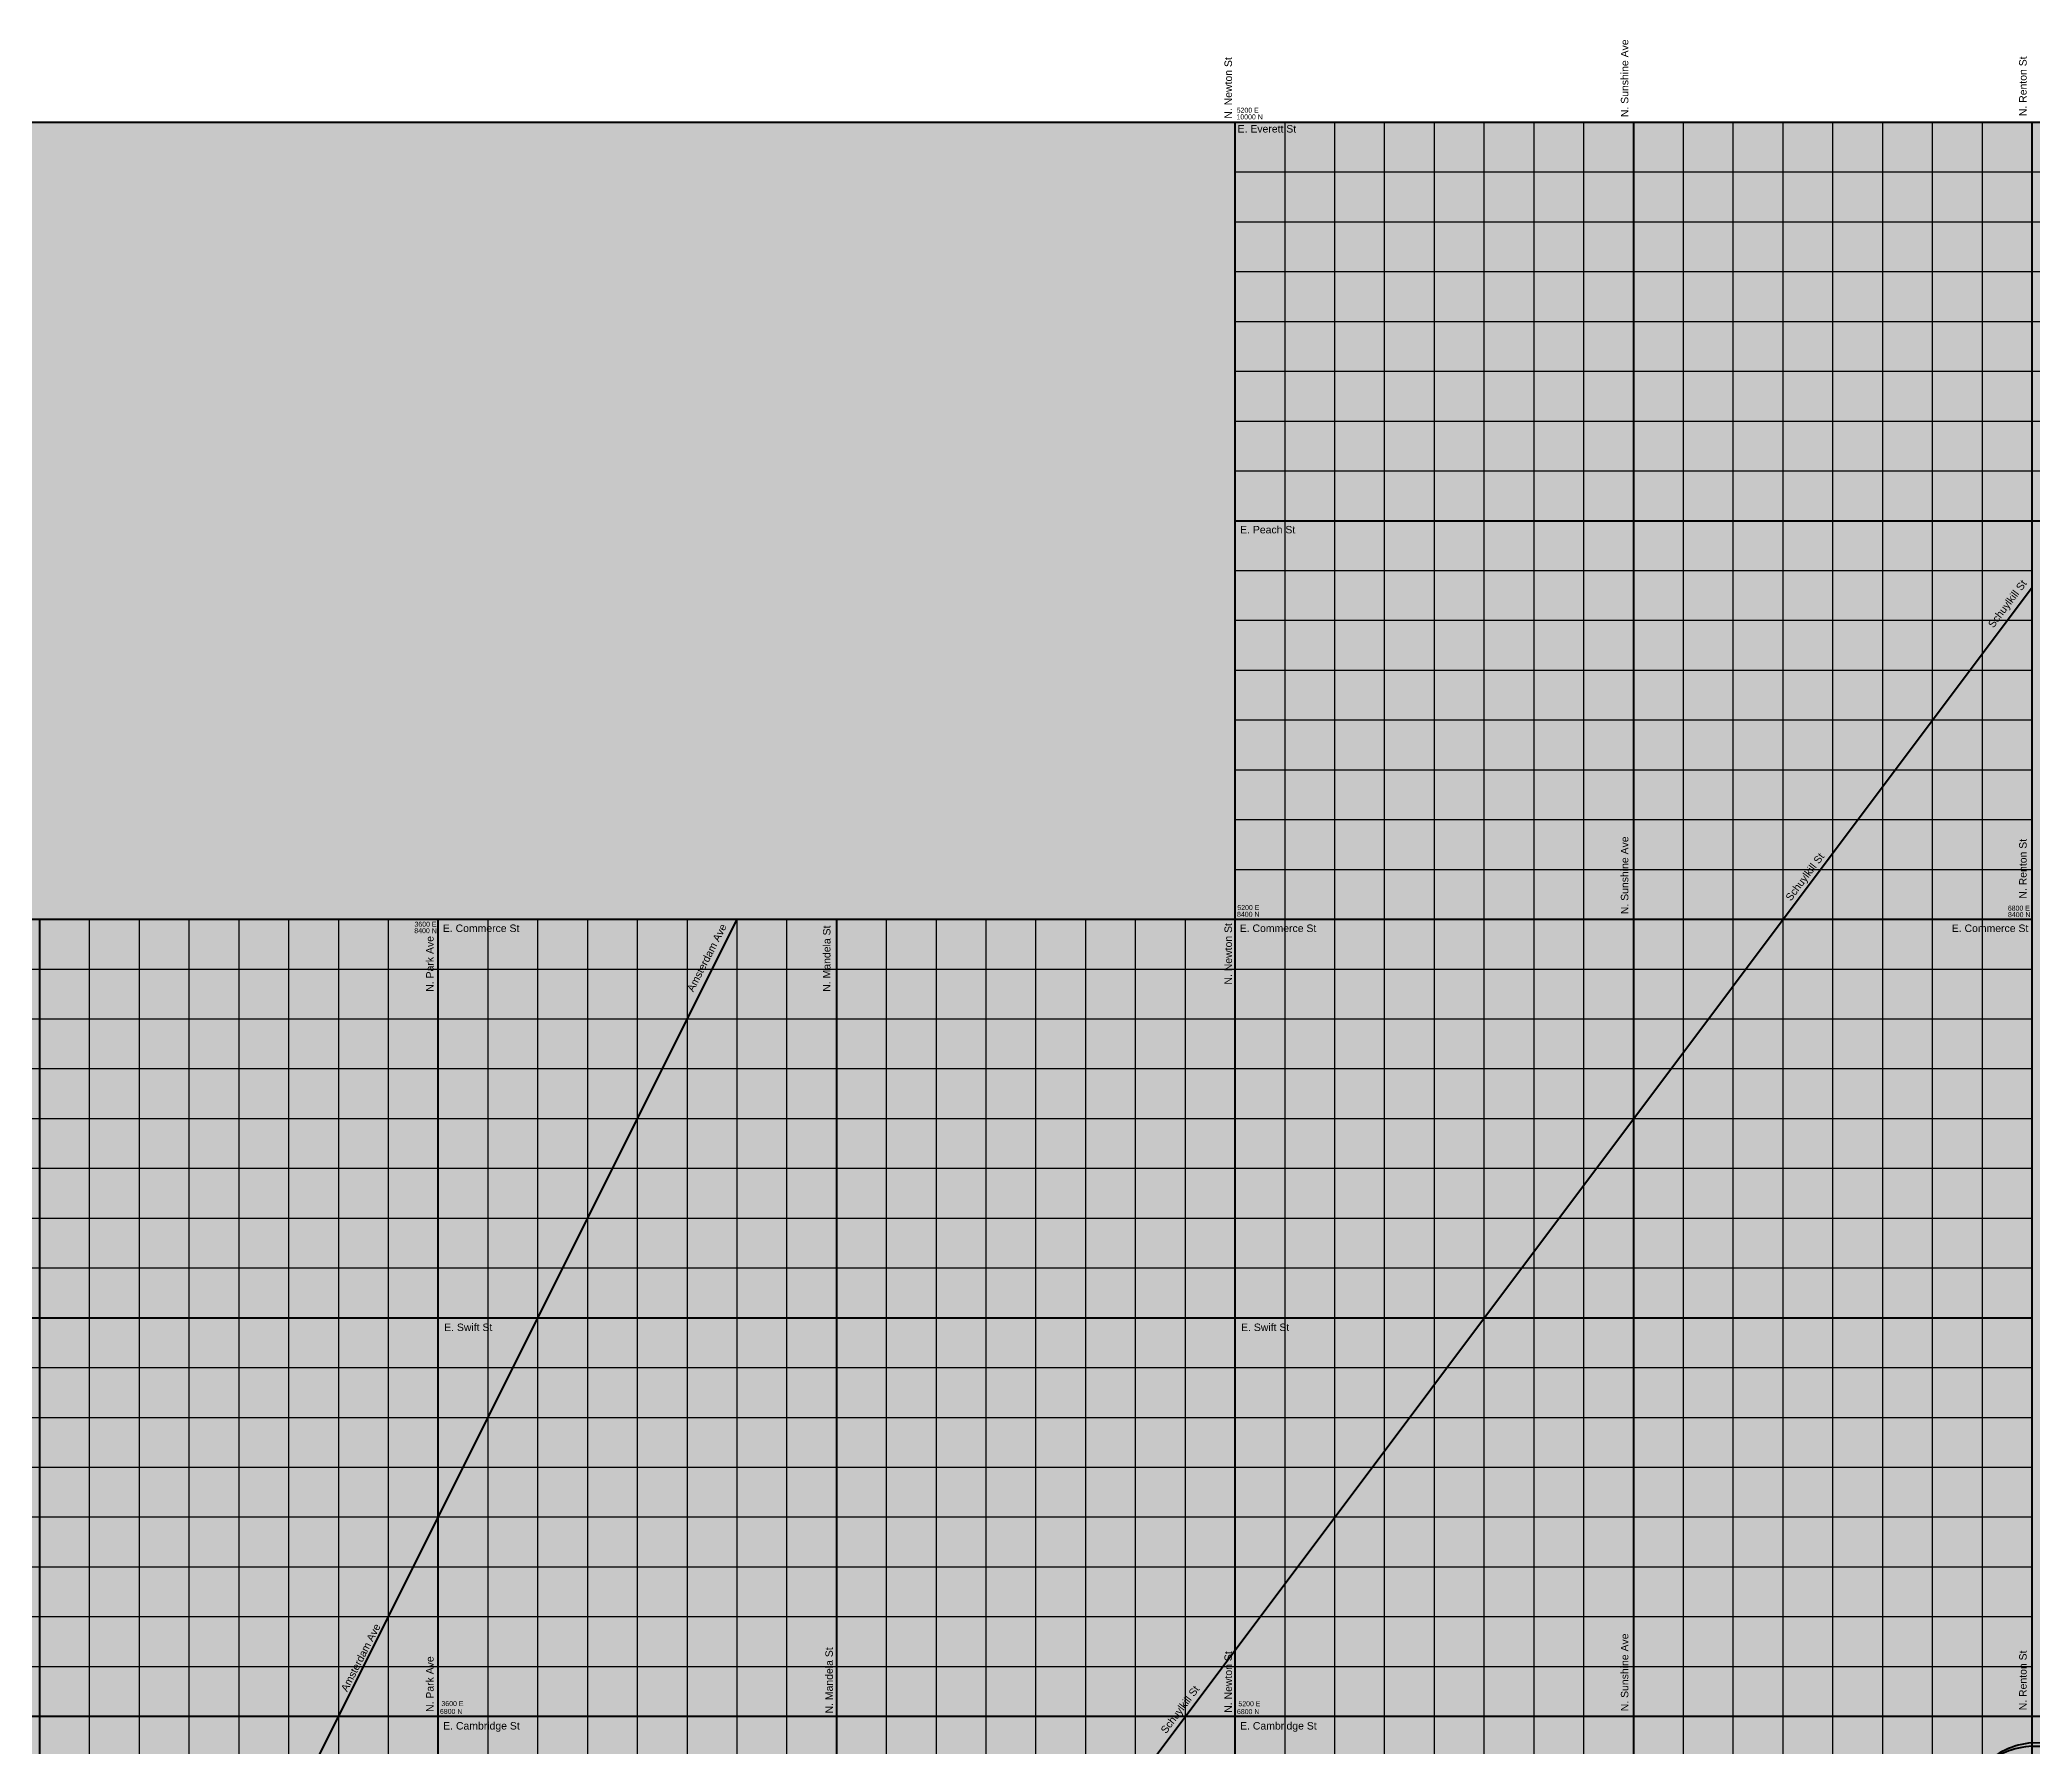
# Model space of a CAD drawing. Header units: inches. Extents: x -196 to 213, y -195 to 213.
# Drawn here: x 64 to 144, y 142.8 to 211.3 of the extents above; entities that cross this region are included whole.
import ezdxf

# ---------------------------------------------------------------- set-up
doc = ezdxf.new("R2010")
doc.units = ezdxf.units.IN
doc.header["$MEASUREMENT"] = 0
for name, color, linetype, lineweight in [('dia-major-st', 7, 'Continuous', 80), ('streets-major', 7, 'Continuous', 80), ('streets-minor', 7, 'Continuous', 30), ('text', 7, 'Continuous', 30), ('zone-commercial', 4, 'Continuous', 0), ('zone-industrial', 181, 'Continuous', 0), ('zone-mixed', 1, 'Continuous', 0)]:
    doc.layers.add(name, color=color, linetype=linetype, lineweight=lineweight)
doc.styles.get("Standard").update_dxf_attribs({"font": 'arial.ttf'})

msp = doc.modelspace()

# ---------------------------------------------------------------- hatches: boundary and pattern name
at = {"layer": 'zone-commercial', "transparency": 33554559}
h = msp.add_hatch(color=256, dxfattribs=at)
h.dxf.hatch_style = 1
h.paths.add_polyline_path([(208, 208), (112, 208), (112, 176), (112, 112), (208, 112)])
h.paths.add_polyline_path([(172, 134), (144, 134), (144, 142), (172, 142)], flags=16)
h.paths.add_polyline_path([(144, 144), (144, 192), (192, 192), (192, 144)], flags=16)
h.paths.add_polyline_path([(183.488, 147.128), (183.488, 152.027), (190.818, 152.027), (190.818, 147.128)], flags=0)
h.paths.add_polyline_path([(172.695, 145.717), (171.274, 145.717), (171.274, 146.804), (172.695, 146.804)], flags=0)
h.paths.add_polyline_path([(173.62, 147.198), (166.357, 147.198), (166.357, 152.012), (173.62, 152.012)], flags=0)
h.paths.add_polyline_path([(172.36, 152.603), (164.285, 152.603), (164.285, 156.552), (172.36, 156.552)], flags=0)
h.paths.add_polyline_path([(169.567, 170.317), (169.658, 170.364), (169.633, 170.392)], flags=0)
h.paths.add_polyline_path([(169.918, 160.961, -0.371287), (169.573, 161.362), (169.573, 167.309, 0.36616), (169.056, 167.747), (167.528, 167.747, 0.463957), (167.011, 167.135), (167.011, 161.01, 0.134976), (161.868, 158.891, 0.18416), (161.641, 158.295), (161.641, 156.585, -0.357541), (174.943, 156.585), (174.943, 158.295, 0.18416), (174.716, 158.891, 0.126525)], flags=0)
h.paths.add_polyline_path([(168.265, 171.047), (168.265, 170.595), (167.528, 170.595), (167.528, 171.047, -0.205975), (167.147, 171.211), (167.011, 171.15), (167.011, 174.729, 0.347757), (166.448, 175.175), (161.818, 175.175, -0.362904), (161.457, 175.477), (161.457, 177.055), (161.117, 177.055), (161.457, 176.746, -0.381343), (161.711, 177.031), (167.011, 177.031), (169.573, 177.031), (175.127, 177.031), (175.127, 175.608, -0.294078), (174.975, 175.24), (175.042, 175.175), (170.136, 175.175, 0.483947), (169.573, 174.463), (169.573, 171.659, -0.313832), (169.317, 171.117), (169.372, 171.047)], flags=0)
h.paths.add_polyline_path([(176.391, 189.821), (158.937, 189.821), (158.937, 191.511), (176.391, 191.511)], flags=0)
h.paths.add_polyline_path([(152.737, 185.246), (145.63, 185.246), (145.63, 190.305), (152.737, 190.305)], flags=0)
at = {"layer": 'zone-industrial', "transparency": 33554559}
h = msp.add_hatch(color=256, dxfattribs=at)
h.dxf.hatch_style = 1
h.paths.add_polyline_path([(112, 208), (48, 208), (48, 192), (48, 176), (112, 176)])
h.paths.add_polyline_path([(48, 208), (32, 208), (32, 192), (48, 192)])
h.paths.add_polyline_path([(-144, 208), (-160, 208), (-160, 192), (-144, 192)])
h.paths.add_polyline_path([(-160, 192), (-160, 208), (-192, 208), (-192, 144), (-160, 144)])
h.paths.add_polyline_path([(-176, 80), (-192, 80), (-192, 64), (-176, 64)])
h.paths.add_polyline_path([(-176, -160), (-192, -160), (-192, -176), (-176, -176)])
h.paths.add_polyline_path([(176, -176), (160, -176), (160, -192), (176, -192)])
h = msp.add_hatch(color=256, dxfattribs=at)
h.dxf.hatch_style = 1
h.paths.add_polyline_path([(192, 192), (144, 192), (144, 144), (192, 144)])
at = {"layer": 'zone-mixed', "true_color": 0xf99006, "transparency": 33554559}
h = msp.add_hatch(color=30, dxfattribs=at)
h.dxf.hatch_style = 1
h.paths.add_polyline_path([(112, 176), (48, 176), (48, 192), (32, 192), (32, 208), (-144, 208), (-144, 192), (-160, 192), (-160, 144), (-192, 144), (-192, 80), (-176, 80), (-176, 64), (-192, 64), (-192, -160), (-176, -160), (-176, -176), (-192, -176), (-192, -192), (160, -192), (160, -176), (176, -176), (176, -192), (208, -192), (208, 80), (192, 80), (192, 96), (208, 96), (208, 112), (144, 112), (144, -128), (-128, -128), (-128, 144), (112, 144)])
at = {"layer": 'zone-mixed', "transparency": 33554559}
h = msp.add_hatch(color=210, dxfattribs=at)
h.dxf.hatch_style = 1
h.paths.add_polyline_path([(144, 112), (112, 112), (112, 144), (-128, 144), (-128, -128), (144, -128)])
h.paths.add_polyline_path([(-80, -80), (-80, 96), (96, 96), (96, -80)], flags=16)
h.paths.add_polyline_path([(-48, -48), (-48, 64), (64, 64), (64, -48)], flags=0)
h.paths.add_polyline_path([(-16, -16), (-16, 32), (32, 32), (32, -16)], flags=0)
h.paths.add_polyline_path([(-8, -6), (-8, 22), (0, 22), (0, 16), (16, 16), (16, 0), (0, 0), (0, -6)], flags=0)

# ---------------------------------------------------------------- linework, layer by layer
at = {"layer": 'dia-major-st'}
for p, q in [((86, 112), (144, 189.333)), ((12, 16), (92, 176))]:
    msp.add_line(p, q, dxfattribs=at)
at = {"layer": 'streets-major'}
for p, q in [((8, 208), (108, 208)), ((108, 208), (208, 208)), ((112, -192), (112, 208)), ((128, -192), (128, 208)), ((144, 144), (144, 208)), ((112, 192), (208, 192)), ((-160, 176), (144, 176)), ((64, -192), (64, 176)), ((80, -192), (80, 176)), ((96, -192), (96, 176)), ((-160, 160), (144, 160)), ((-192, 144), (208, 144)), ((144, -192), (144, 144)), ((144, 142.937), (168.334, 143)), ((144, 142.8), (172.746, 142.8))]:
    msp.add_line(p, q, dxfattribs=at)
for centre, radius, start, end in [((144.295, 139.705), 3.245, 95.2076, 135), ((144.23, 139.325), 3.483, 93.78925, 129.81357)]:
    msp.add_arc(centre, radius, start, end, dxfattribs=at)
at = {"layer": 'streets-minor'}
for p, q in [((114, -192), (114, 208)), ((116, -192), (116, 208)), ((118, -192), (118, 208)), ((120, -192), (120, 208)), ((122, -192), (122, 208)), ((124, -192), (124, 208)), ((126, -192), (126, 208)), ((130, -192), (130, 208)), ((132, -192), (132, 208)), ((134, -192), (134, 208)), ((136, -192), (136, 208)), ((138, -192), (138, 208)), ((140, -192), (140, 208)), ((142, -192), (142, 208)), ((112, 206), (208, 206)), ((112, 204), (208, 204)), ((112, 202), (208, 202)), ((112, 200), (208, 200)), ((112, 198), (208, 198)), ((112, 196), (208, 196)), ((112, 194), (208, 194)), ((112, 190), (144, 190)), ((112, 188), (144, 188)), ((112, 186), (144, 186)), ((112, 184), (144, 184)), ((112, 182), (144, 182)), ((112, 180), (144, 180)), ((112, 178), (144, 178)), ((66, -192), (66, 176)), ((68, -192), (68, 176)), ((70, -192), (70, 176)), ((72, -192), (72, 176)), ((74, -192), (74, 176)), ((76, -192), (76, 176)), ((78, -192), (78, 176)), ((82, -192), (82, 176)), ((84, -192), (84, 176)), ((86, -192), (86, 176)), ((88, -192), (88, 176)), ((90, -192), (90, 176)), ((92, -192), (92, 176)), ((94, -192), (94, 176)), ((98, -192), (98, 176)), ((100, -192), (100, 176)), ((102, -192), (102, 176)), ((104, -192), (104, 176)), ((106, -192), (106, 176)), ((108, -192), (108, 176)), ((110, -192), (110, 176)), ((-160, 174), (144, 174)), ((-160, 172), (144, 172)), ((-160, 170), (144, 170)), ((-160, 168), (144, 168)), ((-160, 166), (144, 166)), ((-160, 164), (144, 164)), ((-160, 162), (144, 162)), ((-160, 158), (144, 158)), ((-160, 156), (144, 156)), ((-160, 154), (144, 154)), ((-160, 152), (144, 152)), ((-160, 150), (144, 150)), ((-160, 148), (144, 148)), ((-160, 146), (144, 146))]:
    msp.add_line(p, q, dxfattribs=at)

# ---------------------------------------------------------------- texts
at = {"layer": 'text'}
for s, rotation, p in [('N. Sunshine Ave', 90, (127.785, 208.201)), ('N. Newton St', 90, (111.869, 208.14)), ('N. Renton St', 90, (143.778, 208.24)), ('Schuylkill St', 53, (142.444, 187.671)), ('N. Sunshine Ave', 90, (127.785, 176.201)), ('N. Renton St', 90, (143.778, 176.825)), ('Schuylkill St', 53, (134.312, 176.705)), ('N. Park Ave', 90, (79.811, 173.089)), ('Amsterdam Ave', 63, (90.239, 173.058)), ('N. Mandela St', 90, (95.747, 173.089)), ('N. Newton St', 90, (111.869, 173.375)), ('Amsterdam Ave', 63, (76.338, 144.961)), ('N. Sunshine Ave', 90, (127.785, 144.201)), ('N. Mandela St', 90, (95.842, 144.112)), ('N. Newton St', 90, (111.869, 144.14)), ('N. Renton St', 90, (143.778, 144.24)), ('N. Park Ave', 90, (79.811, 144.172)), ('Schuylkill St', 53, (109.22, 143.277))]:
    msp.add_text(s, height=0.3, rotation=rotation, dxfattribs=at).set_placement(p)
for s, height, p in [('5200 E', 0.2, (112.059, 208.379)), ('10000 N', 0.2, (112.049, 208.111)), ('E. Everett St', 0.3, (112.095, 207.582)), ('E. Peach St', 0.3, (112.197, 191.489)), ('8400 N', 0.2, (112.073, 176.097)), ('5200 E', 0.2, (112.084, 176.369)), ('6800 E', 0.2, (143.023, 176.344)), ('8400 N', 0.2, (143.03, 176.083)), ('8400 N', 0.2, (79.037, 175.439)), ('3600 E', 0.2, (79.044, 175.699)), ('E. Commerce St', 0.3, (80.182, 175.487)), ('E. Commerce St', 0.3, (112.182, 175.487)), ('E. Commerce St', 0.3, (140.773, 175.487)), ('E. Swift St', 0.3, (80.236, 159.466)), ('E. Swift St', 0.3, (112.236, 159.466)), ('6800 N', 0.2, (80.066, 144.094)), ('3600 E', 0.2, (80.126, 144.409)), ('6800 N', 0.2, (112.069, 144.086)), ('5200 E', 0.2, (112.127, 144.403)), ('E. Cambridge St', 0.3, (80.196, 143.467)), ('E. Cambridge St', 0.3, (112.196, 143.467))]:
    msp.add_text(s, height=height, dxfattribs=at).set_placement(p)

doc.saveas('drawing.dxf')
